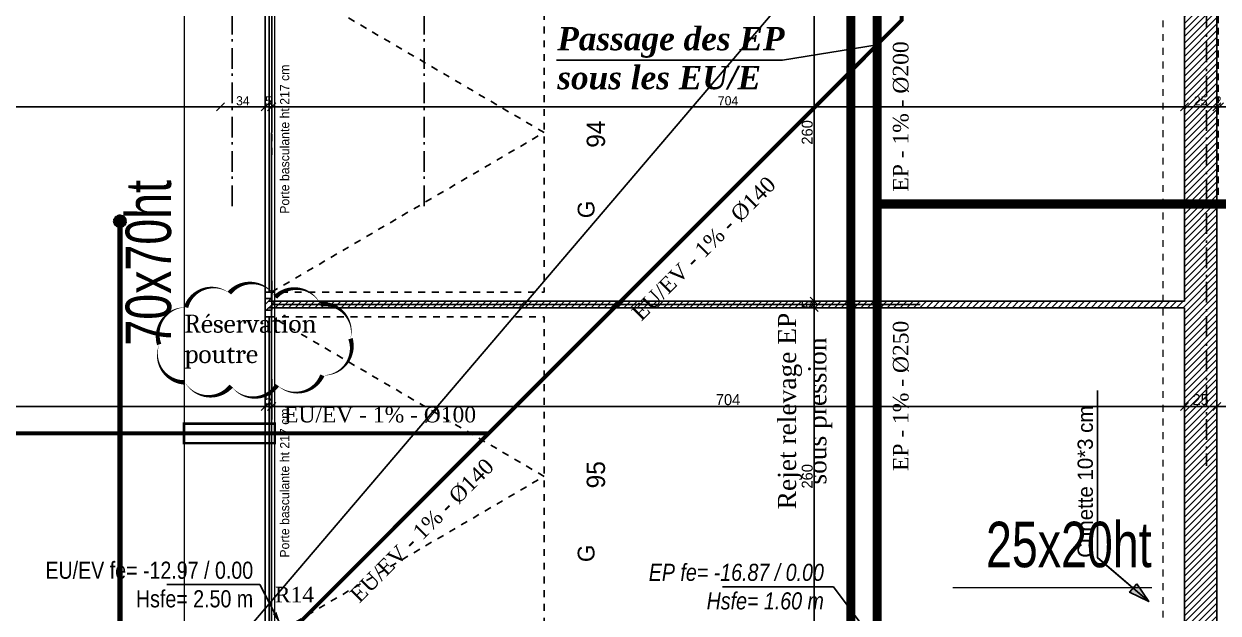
# Model space of a CAD drawing. Header units: centimetres. Extents: x 2452 to 16512, y -4226 to 6371.
# Drawn here: x 8891 to 9811, y 2972 to 3426 of the extents above; entities that cross this region are included whole.
import ezdxf

# ---------------------------------------------------------------- set-up
doc = ezdxf.new("R2010")
doc.units = ezdxf.units.CM
doc.header["$PDMODE"] = 67
for name, pattern in [('prlm_ef', [0.165, 0.1, -0.065]), ('prlm_ep', [2.5, 1.25, -0.25, 0.25, -0.25, 0.25, -0.25]), ('prlm_eu', [2, 1.25, -0.25, 0.25, -0.25]), ('Style de ligne -1', [0.41664, 0.20828, -0.20836]), ('Style de ligne -11', [0.347222, 0.20828, -0.138942]), ('Style de ligne -6', [1.04164, 0.625, -0.20828, 0.06943, -0.13893]), ('VW-01', [0.41656, 0.20828, -0.20828])]:
    doc.linetypes.add(name, pattern=pattern)
doc.layers.get('0').update_dxf_attribs({"color": 252, "lineweight": 18})
doc.layers.add('01_poutres', color=40, linetype='Continuous', lineweight=20)
doc.layers.add('01_texte_repere', color=252, linetype='Continuous', lineweight=20)
for name, color, linetype in [('01_texte', 252, 'Continuous'), ('B GÈnÈral_Hatch', 252, 'Continuous'), ('B Général', 252, 'Continuous'), ('C ANNOTATIONS-cotation', 252, 'Continuous'), ('C ANNOTATIONS-prestations', 252, 'Continuous'), ('C ANNOTATIONS-texte', 252, 'Continuous'), ('C ANNOTATIONS-texte_Hatch', 252, 'Continuous'), ('prlm-BA', 30, 'Continuous'), ('prlm-EAU-EF', 161, 'Continuous'), ('prlm-EAU-EP', 141, 'Continuous'), ('prlm-EAU-EUEV', 25, 'Continuous'), ('prlm-MOD', 64, 'Continuous')]:
    doc.layers.add(name, color=color, linetype=linetype)
doc.styles.add('CEDREP', font='GILC____.TTF')
doc.styles.add('Eurostile', font='Eurosti.TTF')
doc.styles.add('prlm-eau-ep', font='timesbi.ttf', dxfattribs={"height": 18})
doc.styles.add('prlm-eau-euev', font='pala.ttf', dxfattribs={"height": 18})
doc.styles.add('prlm-mod', font='cambriaz.ttf', dxfattribs={"height": 18})
doc.styles.get("Standard").update_dxf_attribs({"font": 'isocp.shx', "height": 15})
doc.dimstyles.new('100é', dxfattribs={"dimtxt": 8.470801, "dimasz": 6.232178, "dimexe": 10, "dimexo": 25, "dimgap": 1, "dimtad": 1, "dimdec": 1, "dimtxsty": 'Eurostile', "dimblk": 'VW_SLASH', "dimblk1": 'VW_SLASH', "dimblk2": 'VW_SLASH', "dimcen": 0, "dimdle": 10, "dimazin": 0, "dimtfac": 1, "dimtdec": 1, "dimtix": 1, "dimtmove": 0, "dimatfit": 0, "dimldrblk": 'VW_FILLEDARROW', "dimfxl": 50.8, "dimfxlon": 1, "dimfrac": 2, "dimtolj": 1, "dimarcsym": 0})
doc.dimstyles.new('ISO-25', dxfattribs={"dimtxt": 2.5, "dimasz": 2.5, "dimexe": 1.25, "dimexo": 0.625, "dimtad": 1, "dimtxsty": 'Standard', "dimcen": 2.5, "dimadec": 0, "dimazin": 0, "dimtfac": 1, "dimtmove": 0, "dimatfit": 3, "dimfxl": 1, "dimarcsym": 0})
pattern_1 = [(45, (0, 0), (2.4253472, -2.6458333), [])]

# ---------------------------------------------------------------- blocks, each defined once
blk = doc.blocks.new('Porte basculante ht200cm')
at = {"layer": 'B Général', "linetype": 'Style de ligne -1', "ltscale": 25.4}
for p, q in [((-123, -2.5), (0, -212.5)), ((0, -212.5), (123, -2.5))]:
    blk.add_line(p, q, dxfattribs=at)
at = {"layer": 'B Général', "linetype": 'Continuous', "flags": 128}
for points in [[(-128, 2.5), (128, 2.5), (128, -2.5), (-128, -2.5)], [(-123, 2.5), (123, 2.5), (123, -0.5), (-123, -0.5)]]:
    blk.add_lwpolyline(points, close=True, dxfattribs=at)
at = {"layer": 'B Général', "flags": 128}
for points in [[(-128, 2.5), (-123, 2.5), (-123, -2.5), (-128, -2.5)], [(123, 2.5), (128, 2.5), (128, -2.5), (123, -2.5)]]:
    blk.add_lwpolyline(points, close=True, dxfattribs=at)
at = {"layer": 'B Général', "linetype": 'Style de ligne -1', "ltscale": 25.4, "flags": 128}
blk.add_lwpolyline([(-123, -2.5), (123, -2.5), (123, -212.5), (-123, -212.5)], close=True, dxfattribs=at)
at = {"layer": 'B Général', "insert": (-66, -238.42), "char_height": 12.94, "attachment_point": 1, "line_spacing_factor": 0.894142, "style": 'Eurostile'}
blk.add_mtext('G', dxfattribs=at)
at = {"layer": 'C ANNOTATIONS-prestations', "insert": (-62.58, -8.98), "char_height": 7.059, "attachment_point": 1, "line_spacing_factor": 0.894142, "style": 'Eurostile'}
blk.add_mtext('Porte basculante ht 217 cm', dxfattribs=at)
blk = doc.blocks.new('Groupe-122-1')
at = {"layer": 'C ANNOTATIONS-texte_Hatch', "linetype": 'Continuous'}
blk.add_hatch(color=250, dxfattribs=at).paths.add_polyline_path([(9748.81, 2994.33), (9758, 2980.7), (9743.23, 2987.91)])
at = {"layer": 'C ANNOTATIONS-texte', "flags": 128}
blk.add_lwpolyline([(9758, 2980.7), (9718.45, 3014.51), (9718.45, 3143.2)], dxfattribs=at)
blk.add_lwpolyline([(9748.81, 2994.33), (9758, 2980.7), (9743.23, 2987.91)], close=True, dxfattribs=at)
at = {"layer": 'C ANNOTATIONS-texte', "insert": (9703.15, 3014.51), "char_height": 11.765, "attachment_point": 1, "rotation": 90, "line_spacing_factor": 0.894142, "style": 'Eurostile'}
blk.add_mtext('Cunette 10*3 cm', dxfattribs=at)
blk = doc.blocks.new('Groupe-112-1')
at = {"layer": 'B Général', "linetype": 'Style de ligne -11', "ltscale": 25.4}
blk.add_line((2145.67, -1173.93), (2145.67, 946.07), dxfattribs=at)
blk = doc.blocks.new('xi.ef')
at = {"layer": 'prlm-EAU-EF', "linetype": 'ByBlock', "lineweight": 5}
blk.add_hatch(color=0, dxfattribs=at).paths.add_polyline_path([(4.875, 0, 1), (-4.875, 0, 1)])
at = {"layer": 'prlm-EAU-EF', "color": 0, "linetype": 'ByBlock', "lineweight": 5}
blk.add_circle((0, 0), 4.875, dxfattribs=at)
blk = doc.blocks.new('A$C711F189D')
at = {"layer": '01_poutres', "color": 0}
for points in [[(-125.11, -767.2), (-125.11, -201)], [(-195.11, -235.15), (-195.11, -767.24)], [(551, -722.98), (397.46, -722.98)]]:
    blk.add_lwpolyline(points, dxfattribs=at)
at = {"layer": '01_texte', "color": 0}
blk.add_lwpolyline([(-311.58, -949.12), (581, 98.37)], dxfattribs=at)
at = {"layer": '01_texte_repere', "color": 0, "insert": (-204.63, -472.61), "char_height": 35, "width": 164.8035, "attachment_point": 8, "rotation": 90, "style": 'CEDREP'}
blk.add_mtext('70x70ht ', dxfattribs=at)
at = {"layer": '01_texte_repere', "color": 0, "insert": (486.93, -707.67), "char_height": 35, "width": 164.8035, "attachment_point": 8, "style": 'CEDREP'}
blk.add_mtext('25x20ht ', dxfattribs=at)
blk = doc.blocks.new('VW_SLASH')
at = {"linetype": 'ByBlock', "lineweight": -2}
blk.add_line((1.6, 0), (-1, 0), dxfattribs=at)
at = {"lineweight": 20, "flags": 128}
blk.add_lwpolyline([(0.5, 0.5), (-0.5, -0.5)], dxfattribs=at)
blk = doc.blocks.new('*D332')
at = {"layer": 'C ANNOTATIONS-cotation', "color": 0, "linetype": 'Continuous', "lineweight": -2, "transparency": 16777216}
blk.add_line((9500.02, 3218.48), (9500.02, 3466.02), dxfattribs=at)
at = {"layer": 'Defpoints', "color": 0, "linetype": 'Continuous', "transparency": 16777216}
for p in [(9500.02, 3472.25), (9512.65, 3472.25), (9581.93, 3212.25)]:
    blk.add_point(p, dxfattribs=at)
at = {"layer": 'C ANNOTATIONS-cotation', "color": 0, "linetype": 'Continuous', "lineweight": -2, "transparency": 16777216, "xscale": 6.232177734375, "yscale": 6.232177734375, "zscale": 6.232177734375}
for p, rotation in [((9500.02, 3472.25), 90), ((9500.02, 3212.25), 270)]:
    blk.add_blockref('VW_SLASH', p, dxfattribs=dict(at, rotation=rotation))
at = {"layer": 'C ANNOTATIONS-cotation', "color": 0, "linetype": 'Continuous', "lineweight": 5, "transparency": 16777216, "insert": (9494.78, 3342.25), "char_height": 8.471, "attachment_point": 5, "rotation": 90, "style": 'Eurostile'}
blk.add_mtext('\\A1;260', dxfattribs=at)
blk = doc.blocks.new('VW_FILLEDARROW')
at = {"linetype": 'Continuous'}
blk.add_hatch(color=250, dxfattribs=at).paths.add_polyline_path([(-1.6, 0.43), (0, 0), (-1.6, -0.43)])
at = {"flags": 128}
blk.add_lwpolyline([(-1.6, 0.43), (0, 0), (-1.6, -0.43)], close=True, dxfattribs=at)
blk = doc.blocks.new('*D333')
at = {"layer": 'C ANNOTATIONS-cotation', "color": 0, "linetype": 'Continuous', "lineweight": -2, "transparency": 16777216}
for p, q in [((9500.02, 3218.48), (9500.02, 3224.71)), ((9500.02, 3207.25), (9500.02, 3212.25)), ((9500.02, 3201.02), (9500.02, 3194.78))]:
    blk.add_line(p, q, dxfattribs=at)
at = {"layer": 'Defpoints', "color": 0, "linetype": 'Continuous', "transparency": 16777216}
for p in [(9500.02, 3212.25), (9581.93, 3212.25), (9581.93, 3207.25)]:
    blk.add_point(p, dxfattribs=at)
at = {"layer": 'C ANNOTATIONS-cotation', "color": 0, "linetype": 'Continuous', "lineweight": -2, "transparency": 16777216, "xscale": 6.232177734375, "yscale": 6.232177734375, "zscale": 6.232177734375}
for p, rotation in [((9500.02, 3212.25), 270), ((9500.02, 3207.25), 90)]:
    blk.add_blockref('VW_SLASH', p, dxfattribs=dict(at, rotation=rotation))
at = {"layer": 'C ANNOTATIONS-cotation', "color": 0, "linetype": 'Continuous', "lineweight": 5, "transparency": 16777216, "insert": (9494.78, 3209.75), "char_height": 8.471, "attachment_point": 5, "rotation": 90, "style": 'Eurostile'}
blk.add_mtext('\\A1;5', dxfattribs=at)
blk = doc.blocks.new('*D334')
at = {"layer": 'C ANNOTATIONS-cotation', "color": 0, "linetype": 'Continuous', "lineweight": -2, "transparency": 16777216}
blk.add_line((9500.02, 2953.48), (9500.02, 3201.02), dxfattribs=at)
at = {"layer": 'Defpoints', "color": 0, "linetype": 'Continuous', "transparency": 16777216}
for p in [(9500.02, 3207.25), (9581.93, 3207.25), (9556.02, 2947.25)]:
    blk.add_point(p, dxfattribs=at)
at = {"layer": 'C ANNOTATIONS-cotation', "color": 0, "linetype": 'Continuous', "lineweight": -2, "transparency": 16777216, "xscale": 6.232177734375, "yscale": 6.232177734375, "zscale": 6.232177734375}
for p, rotation in [((9500.02, 3207.25), 90), ((9500.02, 2947.25), 270)]:
    blk.add_blockref('VW_SLASH', p, dxfattribs=dict(at, rotation=rotation))
at = {"layer": 'C ANNOTATIONS-cotation', "color": 0, "linetype": 'Continuous', "lineweight": 5, "transparency": 16777216, "insert": (9494.78, 3077.25), "char_height": 8.471, "attachment_point": 5, "rotation": 90, "style": 'Eurostile'}
blk.add_mtext('\\A1;260', dxfattribs=at)
blk = doc.blocks.new('*D351')
at = {"layer": 'C ANNOTATIONS-cotation', "color": 0, "linetype": 'Continuous', "lineweight": -2, "transparency": 16777216}
for p, q in [((8451.5, 3131.06), (8451.5, 3141.06)), ((9076.92, 3131.06), (9076.92, 3141.06)), ((9070.69, 3131.06), (8457.73, 3131.06))]:
    blk.add_line(p, q, dxfattribs=at)
at = {"layer": 'Defpoints', "color": 0, "linetype": 'Continuous', "transparency": 16777216}
for p in [(8451.5, 3131.06), (8451.5, 3120.06), (9076.92, 3120.06)]:
    blk.add_point(p, dxfattribs=at)
at = {"layer": 'C ANNOTATIONS-cotation', "color": 0, "linetype": 'Continuous', "lineweight": -2, "transparency": 16777216, "xscale": 6.232177734375, "yscale": 6.232177734375, "zscale": 6.232177734375, "rotation": 180}
blk.add_blockref('VW_SLASH', (8451.5, 3131.06), dxfattribs=at)
at = {"layer": 'C ANNOTATIONS-cotation', "color": 0, "linetype": 'Continuous', "lineweight": -2, "transparency": 16777216, "xscale": 6.232177734375, "yscale": 6.232177734375, "zscale": 6.232177734375}
blk.add_blockref('VW_SLASH', (9076.92, 3131.06), dxfattribs=at)
at = {"layer": 'C ANNOTATIONS-cotation', "color": 0, "linetype": 'Continuous', "lineweight": 5, "transparency": 16777216, "insert": (8764.21, 3136.29), "char_height": 8.471, "attachment_point": 5, "style": 'Eurostile'}
blk.add_mtext('\\A1;625', dxfattribs=at)
blk = doc.blocks.new('*D352')
at = {"layer": 'C ANNOTATIONS-cotation', "color": 0, "linetype": 'Continuous', "lineweight": -2, "transparency": 16777216}
for p, q in [((9081.93, 3152.06), (9081.93, 3121.06)), ((9076.92, 3131.06), (9076.92, 3141.06)), ((9070.69, 3131.06), (9064.46, 3131.06)), ((9081.93, 3131.06), (9076.92, 3131.06)), ((9088.16, 3131.06), (9094.39, 3131.06))]:
    blk.add_line(p, q, dxfattribs=at)
at = {"layer": 'Defpoints', "color": 0, "linetype": 'Continuous', "transparency": 16777216}
for p in [(9081.93, 3177.06), (9076.92, 3131.06), (9076.92, 3120.06)]:
    blk.add_point(p, dxfattribs=at)
at = {"layer": 'C ANNOTATIONS-cotation', "color": 0, "linetype": 'Continuous', "lineweight": -2, "transparency": 16777216, "xscale": 6.232177734375, "yscale": 6.232177734375, "zscale": 6.232177734375}
blk.add_blockref('VW_SLASH', (9076.92, 3131.06), dxfattribs=at)
at = {"layer": 'C ANNOTATIONS-cotation', "color": 0, "linetype": 'Continuous', "lineweight": -2, "transparency": 16777216, "xscale": 6.232177734375, "yscale": 6.232177734375, "zscale": 6.232177734375, "rotation": 180}
blk.add_blockref('VW_SLASH', (9081.93, 3131.06), dxfattribs=at)
at = {"layer": 'C ANNOTATIONS-cotation', "color": 0, "linetype": 'Continuous', "lineweight": 5, "transparency": 16777216, "insert": (9079.42, 3136.29), "char_height": 8.471, "attachment_point": 5, "style": 'Eurostile'}
blk.add_mtext('\\A1;5', dxfattribs=at)
blk = doc.blocks.new('*D353')
at = {"layer": 'C ANNOTATIONS-cotation', "color": 0, "linetype": 'Continuous', "lineweight": -2, "transparency": 16777216}
for p, q in [((9081.93, 3152.06), (9081.93, 3121.06)), ((9785.5, 3080.26), (9785.5, 3141.06)), ((9779.27, 3131.06), (9088.16, 3131.06))]:
    blk.add_line(p, q, dxfattribs=at)
at = {"layer": 'Defpoints', "color": 0, "linetype": 'Continuous', "transparency": 16777216}
for p in [(9081.93, 3177.06), (9081.93, 3131.06), (9785.5, 2983.06)]:
    blk.add_point(p, dxfattribs=at)
at = {"layer": 'C ANNOTATIONS-cotation', "color": 0, "linetype": 'Continuous', "lineweight": -2, "transparency": 16777216, "xscale": 6.232177734375, "yscale": 6.232177734375, "zscale": 6.232177734375, "rotation": 180}
blk.add_blockref('VW_SLASH', (9081.93, 3131.06), dxfattribs=at)
at = {"layer": 'C ANNOTATIONS-cotation', "color": 0, "linetype": 'Continuous', "lineweight": -2, "transparency": 16777216, "xscale": 6.232177734375, "yscale": 6.232177734375, "zscale": 6.232177734375}
blk.add_blockref('VW_SLASH', (9785.5, 3131.06), dxfattribs=at)
at = {"layer": 'C ANNOTATIONS-cotation', "color": 0, "linetype": 'Continuous', "lineweight": 5, "transparency": 16777216, "insert": (9433.71, 3136.29), "char_height": 8.471, "attachment_point": 5, "style": 'Eurostile'}
blk.add_mtext('\\A1;704', dxfattribs=at)
blk = doc.blocks.new('*D354')
at = {"layer": 'C ANNOTATIONS-cotation', "color": 0, "linetype": 'Continuous', "lineweight": -2, "transparency": 16777216}
for p, q in [((9785.5, 3080.26), (9785.5, 3141.06)), ((9810.5, 3080.26), (9810.5, 3141.06)), ((9804.27, 3131.06), (9791.73, 3131.06))]:
    blk.add_line(p, q, dxfattribs=at)
at = {"layer": 'Defpoints', "color": 0, "linetype": 'Continuous', "transparency": 16777216}
for p in [(9785.5, 3131.06), (9785.5, 2983.06), (9810.5, 2986.63)]:
    blk.add_point(p, dxfattribs=at)
at = {"layer": 'C ANNOTATIONS-cotation', "color": 0, "linetype": 'Continuous', "lineweight": -2, "transparency": 16777216, "xscale": 6.232177734375, "yscale": 6.232177734375, "zscale": 6.232177734375, "rotation": 180}
blk.add_blockref('VW_SLASH', (9785.5, 3131.06), dxfattribs=at)
at = {"layer": 'C ANNOTATIONS-cotation', "color": 0, "linetype": 'Continuous', "lineweight": -2, "transparency": 16777216, "xscale": 6.232177734375, "yscale": 6.232177734375, "zscale": 6.232177734375}
blk.add_blockref('VW_SLASH', (9810.5, 3131.06), dxfattribs=at)
at = {"layer": 'C ANNOTATIONS-cotation', "color": 0, "linetype": 'Continuous', "lineweight": 5, "transparency": 16777216, "insert": (9798, 3136.29), "char_height": 8.471, "attachment_point": 5, "style": 'Eurostile'}
blk.add_mtext('\\A1;25', dxfattribs=at)
blk = doc.blocks.new('*D363')
at = {"layer": 'C ANNOTATIONS-cotation', "color": 0, "linetype": 'Continuous', "lineweight": -2, "transparency": 16777216}
blk.add_line((9036.27, 3362.06), (8457.73, 3362.06), dxfattribs=at)
at = {"layer": 'Defpoints', "color": 0, "linetype": 'Continuous', "transparency": 16777216}
for p in [(8451.5, 3362.06), (8451.5, 3337.63), (9042.5, 3327.56)]:
    blk.add_point(p, dxfattribs=at)
at = {"layer": 'C ANNOTATIONS-cotation', "color": 0, "linetype": 'Continuous', "lineweight": -2, "transparency": 16777216, "xscale": 6.232177734375, "yscale": 6.232177734375, "zscale": 6.232177734375, "rotation": 180}
blk.add_blockref('VW_SLASH', (8451.5, 3362.06), dxfattribs=at)
at = {"layer": 'C ANNOTATIONS-cotation', "color": 0, "linetype": 'Continuous', "lineweight": -2, "transparency": 16777216, "xscale": 6.232177734375, "yscale": 6.232177734375, "zscale": 6.232177734375}
blk.add_blockref('VW_SLASH', (9042.5, 3362.06), dxfattribs=at)
at = {"layer": 'C ANNOTATIONS-cotation', "color": 0, "linetype": 'Continuous', "lineweight": 5, "transparency": 16777216, "insert": (8747, 3366.59), "char_height": 7.059, "attachment_point": 5, "style": 'Eurostile'}
blk.add_mtext('\\A1;591', dxfattribs=at)
blk = doc.blocks.new('*D364')
at = {"layer": 'C ANNOTATIONS-cotation', "color": 0, "linetype": 'Continuous', "lineweight": -2, "transparency": 16777216}
blk.add_line((9070.7, 3362.06), (9048.73, 3362.06), dxfattribs=at)
at = {"layer": 'Defpoints', "color": 0, "linetype": 'Continuous', "transparency": 16777216}
for p in [(9042.5, 3362.06), (9042.5, 3327.56), (9076.93, 3327.56)]:
    blk.add_point(p, dxfattribs=at)
at = {"layer": 'C ANNOTATIONS-cotation', "color": 0, "linetype": 'Continuous', "lineweight": -2, "transparency": 16777216, "xscale": 6.232177734375, "yscale": 6.232177734375, "zscale": 6.232177734375, "rotation": 180}
blk.add_blockref('VW_SLASH', (9042.5, 3362.06), dxfattribs=at)
at = {"layer": 'C ANNOTATIONS-cotation', "color": 0, "linetype": 'Continuous', "lineweight": -2, "transparency": 16777216, "xscale": 6.232177734375, "yscale": 6.232177734375, "zscale": 6.232177734375}
blk.add_blockref('VW_SLASH', (9076.93, 3362.06), dxfattribs=at)
at = {"layer": 'C ANNOTATIONS-cotation', "color": 0, "linetype": 'Continuous', "lineweight": 5, "transparency": 16777216, "insert": (9059.72, 3366.59), "char_height": 7.059, "attachment_point": 5, "style": 'Eurostile'}
blk.add_mtext('\\A1;34', dxfattribs=at)
blk = doc.blocks.new('*D365')
at = {"layer": 'C ANNOTATIONS-cotation', "color": 0, "linetype": 'Continuous', "lineweight": -2, "transparency": 16777216}
for p, q in [((9070.7, 3362.06), (9064.47, 3362.06)), ((9081.93, 3362.06), (9076.93, 3362.06)), ((9088.16, 3362.06), (9094.39, 3362.06))]:
    blk.add_line(p, q, dxfattribs=at)
at = {"layer": 'Defpoints', "color": 0, "linetype": 'Continuous', "transparency": 16777216}
for p in [(9076.93, 3362.06), (9076.93, 3327.56), (9081.93, 3324.67)]:
    blk.add_point(p, dxfattribs=at)
at = {"layer": 'C ANNOTATIONS-cotation', "color": 0, "linetype": 'Continuous', "lineweight": -2, "transparency": 16777216, "xscale": 6.232177734375, "yscale": 6.232177734375, "zscale": 6.232177734375}
blk.add_blockref('VW_SLASH', (9076.93, 3362.06), dxfattribs=at)
at = {"layer": 'C ANNOTATIONS-cotation', "color": 0, "linetype": 'Continuous', "lineweight": -2, "transparency": 16777216, "xscale": 6.232177734375, "yscale": 6.232177734375, "zscale": 6.232177734375, "rotation": 180}
blk.add_blockref('VW_SLASH', (9081.93, 3362.06), dxfattribs=at)
at = {"layer": 'C ANNOTATIONS-cotation', "color": 0, "linetype": 'Continuous', "lineweight": 5, "transparency": 16777216, "insert": (9079.43, 3366.59), "char_height": 7.059, "attachment_point": 5, "style": 'Eurostile'}
blk.add_mtext('\\A1;5', dxfattribs=at)
blk = doc.blocks.new('*D366')
at = {"layer": 'C ANNOTATIONS-cotation', "color": 0, "linetype": 'Continuous', "lineweight": -2, "transparency": 16777216}
blk.add_line((9779.27, 3362.06), (9088.16, 3362.06), dxfattribs=at)
at = {"layer": 'Defpoints', "color": 0, "linetype": 'Continuous', "transparency": 16777216}
for p in [(9081.93, 3362.06), (9785.5, 3338.06), (9081.93, 3324.67)]:
    blk.add_point(p, dxfattribs=at)
at = {"layer": 'C ANNOTATIONS-cotation', "color": 0, "linetype": 'Continuous', "lineweight": -2, "transparency": 16777216, "xscale": 6.232177734375, "yscale": 6.232177734375, "zscale": 6.232177734375, "rotation": 180}
blk.add_blockref('VW_SLASH', (9081.93, 3362.06), dxfattribs=at)
at = {"layer": 'C ANNOTATIONS-cotation', "color": 0, "linetype": 'Continuous', "lineweight": -2, "transparency": 16777216, "xscale": 6.232177734375, "yscale": 6.232177734375, "zscale": 6.232177734375}
blk.add_blockref('VW_SLASH', (9785.5, 3362.06), dxfattribs=at)
at = {"layer": 'C ANNOTATIONS-cotation', "color": 0, "linetype": 'Continuous', "lineweight": 5, "transparency": 16777216, "insert": (9433.72, 3366.59), "char_height": 7.059, "attachment_point": 5, "style": 'Eurostile'}
blk.add_mtext('\\A1;704', dxfattribs=at)
blk = doc.blocks.new('*D367')
at = {"layer": 'C ANNOTATIONS-cotation', "color": 0, "linetype": 'Continuous', "lineweight": -2, "transparency": 16777216}
blk.add_line((9804.27, 3362.06), (9791.73, 3362.06), dxfattribs=at)
at = {"layer": 'Defpoints', "color": 0, "linetype": 'Continuous', "transparency": 16777216}
for p in [(9785.5, 3362.06), (9810.5, 3354.46), (9785.5, 3338.06)]:
    blk.add_point(p, dxfattribs=at)
at = {"layer": 'C ANNOTATIONS-cotation', "color": 0, "linetype": 'Continuous', "lineweight": -2, "transparency": 16777216, "xscale": 6.232177734375, "yscale": 6.232177734375, "zscale": 6.232177734375, "rotation": 180}
blk.add_blockref('VW_SLASH', (9785.5, 3362.06), dxfattribs=at)
at = {"layer": 'C ANNOTATIONS-cotation', "color": 0, "linetype": 'Continuous', "lineweight": -2, "transparency": 16777216, "xscale": 6.232177734375, "yscale": 6.232177734375, "zscale": 6.232177734375}
blk.add_blockref('VW_SLASH', (9810.5, 3362.06), dxfattribs=at)
at = {"layer": 'C ANNOTATIONS-cotation', "color": 0, "linetype": 'Continuous', "lineweight": 5, "transparency": 16777216, "insert": (9798, 3366.59), "char_height": 7.059, "attachment_point": 5, "style": 'Eurostile'}
blk.add_mtext('\\A1;25', dxfattribs=at)
blk = doc.blocks.new('*D368')
at = {"layer": 'C ANNOTATIONS-cotation', "color": 0, "linetype": 'Continuous', "lineweight": -2, "transparency": 16777216}
for p, q in [((9804.27, 3362.06), (9798.04, 3362.06)), ((9812.5, 3362.06), (9810.5, 3362.06)), ((9818.73, 3362.06), (9824.97, 3362.06))]:
    blk.add_line(p, q, dxfattribs=at)
at = {"layer": 'Defpoints', "color": 0, "linetype": 'Continuous', "transparency": 16777216}
for p in [(9812.5, 3374.49), (9810.5, 3362.06), (9810.5, 3354.46)]:
    blk.add_point(p, dxfattribs=at)
at = {"layer": 'C ANNOTATIONS-cotation', "color": 0, "linetype": 'Continuous', "lineweight": -2, "transparency": 16777216, "xscale": 6.232177734375, "yscale": 6.232177734375, "zscale": 6.232177734375, "rotation": 180}
blk.add_blockref('VW_SLASH', (9812.5, 3362.06), dxfattribs=at)
at = {"layer": 'C ANNOTATIONS-cotation', "color": 0, "linetype": 'Continuous', "lineweight": -2, "transparency": 16777216, "xscale": 6.232177734375, "yscale": 6.232177734375, "zscale": 6.232177734375}
blk.add_blockref('VW_SLASH', (9810.5, 3362.06), dxfattribs=at)
at = {"layer": 'C ANNOTATIONS-cotation', "color": 0, "linetype": 'Continuous', "lineweight": 5, "transparency": 16777216, "insert": (9811.5, 3366.59), "char_height": 7.059, "attachment_point": 5, "style": 'Eurostile'}
blk.add_mtext('\\A1;2', dxfattribs=at)
blk = doc.blocks.new('*D369')
at = {"layer": 'C ANNOTATIONS-cotation', "color": 0, "linetype": 'Continuous', "lineweight": -2, "transparency": 16777216}
blk.add_line((9826.27, 3362.06), (9818.73, 3362.06), dxfattribs=at)
at = {"layer": 'Defpoints', "color": 0, "linetype": 'Continuous', "transparency": 16777216}
for p in [(9812.5, 3374.49), (9812.5, 3362.06), (9832.5, 3352.49)]:
    blk.add_point(p, dxfattribs=at)
at = {"layer": 'C ANNOTATIONS-cotation', "color": 0, "linetype": 'Continuous', "lineweight": -2, "transparency": 16777216, "xscale": 6.232177734375, "yscale": 6.232177734375, "zscale": 6.232177734375, "rotation": 180}
blk.add_blockref('VW_SLASH', (9812.5, 3362.06), dxfattribs=at)
at = {"layer": 'C ANNOTATIONS-cotation', "color": 0, "linetype": 'Continuous', "lineweight": -2, "transparency": 16777216, "xscale": 6.232177734375, "yscale": 6.232177734375, "zscale": 6.232177734375}
blk.add_blockref('VW_SLASH', (9832.5, 3362.06), dxfattribs=at)
at = {"layer": 'C ANNOTATIONS-cotation', "color": 0, "linetype": 'Continuous', "lineweight": 5, "transparency": 16777216, "insert": (9822.5, 3366.59), "char_height": 7.059, "attachment_point": 5, "style": 'Eurostile'}
blk.add_mtext('\\A1;20', dxfattribs=at)

msp = doc.modelspace()

# ---------------------------------------------------------------- hatches: boundary and pattern name
at = {"layer": 'B GÈnÈral_Hatch', "linetype": 'Continuous'}
h = msp.add_hatch(dxfattribs=at)
h.set_pattern_fill('50_BETON', color=256, style=0, pattern_type=2)
h.set_pattern_definition(pattern_1)
h.paths.add_polyline_path([(9785.48, 2349.49), (9810.48, 2324.49), (9810.48, 3472.19), (9785.48, 3472.19)])
h = msp.add_hatch(dxfattribs=at)
h.set_pattern_fill('50_BETON', color=256, style=0, pattern_type=2)
h.set_pattern_definition(pattern_1)
h.paths.add_polyline_path([(9076.91, 3205.19), (9081.91, 3205.19), (9081.91, 3214.19), (9076.91, 3214.19)])
h = msp.add_hatch(dxfattribs=at)
h.set_pattern_fill('50_BETON', color=256, style=0, pattern_type=2)
h.set_pattern_definition(pattern_1)
h.paths.add_polyline_path([(9079.41, 3207.19), (9785.48, 3207.19), (9785.48, 3212.19), (9079.41, 3212.19)])

# ---------------------------------------------------------------- linework, layer by layer
at = {"layer": 'B Général', "linetype": 'Style de ligne -6', "ltscale": 25.4}
for p, q in [((9051.48, 3285.39), (9051.48, 5820.39)), ((9199.48, 3285.39), (9199.48, 5820.39))]:
    msp.add_line(p, q, dxfattribs=at)
at = {"layer": 'B Général', "linetype": 'VW-01', "lineweight": 18, "ltscale": 25.4}
msp.add_line((9769, 2947.19), (9769, 3472.19), dxfattribs=at)
at = {"layer": 'B Général', "linetype": 'Continuous', "lineweight": 18}
for p, q in [((9785.48, 3472.19), (9785.48, 3212.19)), ((9810.48, 3472.19), (9810.48, 2324.49)), ((9076.91, 3205.19), (9076.91, 3214.19)), ((9081.91, 3205.19), (9081.91, 3214.19)), ((9785.48, 3212.19), (9079.41, 3212.19)), ((9785.48, 3207.19), (9079.41, 3207.19)), ((9785.48, 3207.19), (9785.48, 2947.19))]:
    msp.add_line(p, q, dxfattribs=at)
at = {"layer": 'B Général', "linetype": 'Continuous'}
for p, q in [((9785.48, 3472.19), (9785.48, 3212.19)), ((9810.48, 3472.19), (9810.48, 2324.49)), ((9081.91, 3227.9), (9081.91, 3214.19)), ((9081.91, 3205.19), (9081.91, 3227.9)), ((9081.91, 3214.19), (9076.91, 3214.19)), ((9076.91, 3205.19), (9076.91, 3214.19)), ((9081.91, 3205.19), (9076.91, 3205.19)), ((9785.48, 3212.19), (9079.41, 3212.19)), ((9785.48, 3207.19), (9079.41, 3207.19)), ((9581.91, 3209.69), (9081.91, 3209.69)), ((9785.48, 3207.19), (9785.48, 2947.19))]:
    msp.add_line(p, q, dxfattribs=at)
at = {"layer": 'B Général', "linetype": 'Style de ligne -6', "ltscale": 25.4, "flags": 128}
msp.add_lwpolyline([(9745.56, 5820.39), (9745.56, 5736.89), (9802.48, 5687.89), (9802.48, 3085.39)], dxfattribs=at)
at = {"layer": 'prlm-EAU-EF', "linetype": 'prlm_ef', "ltscale": 100, "const_width": 4, "flags": 128}
msp.add_lwpolyline([(8964.96, 3273.8), (8964.96, 2315.51)], dxfattribs=at)
at = {"layer": 'prlm-EAU-EP', "linetype": 'prlm_ep', "ltscale": 20, "const_width": 7, "flags": 128}
msp.add_lwpolyline([(9528.34, 2927.19), (9528.34, 3992.46), (9766.18, 4230.31), (10753.97, 4230.31), (11425.78, 4902.12), (11425.78, 5186.78), (11557.28, 5186.78)], dxfattribs=at)
at = {"layer": 'prlm-EAU-EP', "linetype": 'prlm_ep', "ltscale": 20, "flags": 128}
for points in [[(11377.2, 5180.18, 7, 7, 0), (11125.65, 4928.64, 7, 7, 0), (10658.88, 4928.64, 7, 7, 0), (10658.88, 4562.13, 7, 7, 0), (10731.02, 4562.13, 7, 7, 0), (10731.02, 4364.27, 7, 7, 0), (9943.87, 4364.27, 7, 7, 0), (9548.63, 3969.02, 7, 7, 0), (9548.63, 3287.13, 0, 0, 0)], [(10862.38, 2134.26, 7, 7, 0), (10862.38, 3287.13, 7, 7, 0), (9548.63, 3287.13, 7, 7, 0), (9548.63, 2927.19, 0, 0, 0)]]:
    msp.add_lwpolyline(points, format="xyseb", dxfattribs=at)
at = {"layer": 'prlm-EAU-EP'}
msp.add_lwpolyline([(9301.42, 3398.03), (9475.8, 3398.03), (9548.63, 3409.78)], dxfattribs=at)
at = {"layer": 'prlm-EAU-EUEV', "linetype": 'prlm_eu', "ltscale": 50, "const_width": 3, "flags": 128}
for points in [[(9098.05, 2959.2), (9567.51, 3428.67), (9567.51, 3948.48), (9966.91, 4347.88), (10747.51, 4347.88), (10747.51, 4576.91), (10731.02, 4576.91), (10731.02, 4792.61)], [(8821.26, 3110.3), (9249.15, 3110.3)]]:
    msp.add_lwpolyline(points, dxfattribs=at)
at = {"layer": 'prlm-MOD'}
msp.add_lwpolyline([(9049.3, 3218.46, 0, 3.5, 0.520567), (9015.88, 3207.44, 0, 3.5, 0.520567), (9015.88, 3207.44, 0, 3.5, 0.520567), (8995.21, 3178.86, 0, 3.5, 0.520567), (8995.21, 3178.86, 0, 3.5, 0.520567), (9015.19, 3149.59, 0, 3.5, 0.520567), (9015.19, 3149.59, 0, 3.5, 0.520567), (9050.68, 3146.84, 0, 3.5, 0.520567), (9050.68, 3146.84, 0, 3.5, 0.520567), (9086.16, 3147.52, 0, 3.5, 0.520567), (9086.16, 3147.52, 0, 3.5, 0.520567), (9120.96, 3155.1, 0, 3.5, 0.520567), (9120.96, 3155.1, 0, 3.5, 0.520567), (9142.67, 3183.34, 0, 3.5, 0.520567), (9142.67, 3183.34, 0, 3.5, 0.520567), (9119.58, 3209.85, 0, 3.5, 0.520567), (9119.58, 3209.85, 0, 3.5, 0.520567), (9084.79, 3215.36, 0, 3.5, 0.520567), (9084.79, 3215.36, 0, 3.5, 0.520567)], format="xyseb", close=True, dxfattribs=at)
at = {"layer": 'prlm-MOD', "const_width": 2}
msp.add_lwpolyline([(9084.37, 3117.8), (9084.37, 3102.8), (9014.37, 3102.8), (9014.37, 3117.8), (9084.37, 3117.8)], dxfattribs=at)

# ---------------------------------------------------------------- block references
at = {"layer": 'B Général'}
msp.add_blockref('Groupe-112-1', (7665.81, 4459.32), dxfattribs=at)
at = {"layer": 'B Général', "rotation": 89.99798139353518}
for p in [(9079.41, 3342.19), (9079.4, 3077.19)]:
    msp.add_blockref('Porte basculante ht200cm', p, dxfattribs=at)
at = {"layer": 'C ANNOTATIONS-texte'}
msp.add_blockref('Groupe-122-1', (0, 0), dxfattribs=at)
at = {"layer": 'C ANNOTATIONS-texte', "color": 7}
msp.add_blockref('Groupe-122-1', (0.02, 0.06), dxfattribs=at)
at = {"layer": 'prlm-BA'}
msp.add_blockref('A$C711F189D', (9209.48, 3714.39), dxfattribs=at)
at = {"layer": 'prlm-EAU-EF', "linetype": 'prlm_ef', "ltscale": 100, "rotation": 44.99999999999805}
msp.add_blockref('xi.ef', (8964.96, 3273.8), dxfattribs=at)

# ---------------------------------------------------------------- texts
at = {"layer": 'B Général', "char_height": 14.118, "attachment_point": 5, "rotation": 90, "line_spacing_factor": 0.894142, "style": 'Eurostile'}
for s, insert in [('94', (9331.91, 3340.94)), ('95', (9331.91, 3078.44))]:
    msp.add_mtext(s, dxfattribs=dict(at, insert=insert))
at = {"layer": 'prlm-EAU-EP', "insert": (9302.06, 3423.54), "char_height": 18, "attachment_point": 1, "style": 'prlm-eau-ep'}
msp.add_mtext_dynamic_manual_height_columns('Passage des EP sous les EU/E', width=212.3953, gutter_width=90, heights=[0], dxfattribs=at)
at = {"layer": 'prlm-EAU-EP', "char_height": 12, "width": 151.0859, "attachment_point": 1, "rotation": 90, "style": 'prlm-eau-euev'}
for s, insert in [('EP - 1% - %%C200', (9560.79, 3296.67)), ('EP - 1% - %%C250', (9560.79, 3081.35))]:
    msp.add_mtext(s, dxfattribs=dict(at, insert=insert))
at = {"layer": 'prlm-EAU-EP', "color": 1, "linetype": 'prlm_ep', "ltscale": 20, "insert": (9493.1, 3127.58), "char_height": 14, "width": 164.785, "attachment_point": 5, "rotation": 90, "style": 'prlm-eau-euev'}
msp.add_mtext('Rejet relevage EP sous pression', dxfattribs=at)
at = {"layer": 'prlm-EAU-EP', "insert": (9507.57, 2992.18), "char_height": 13.2, "width": 163.581, "attachment_point": 6, "style": 'prlm-eau-ep'}
msp.add_mtext('\\pxt15000;{\\fArial Narrow|b0|i1|c0|p34;EP fe= -16.87 / 0.00 Hsfe= 1.60 m}', dxfattribs=at)
at = {"layer": 'prlm-EAU-EUEV', "char_height": 12, "width": 190.7565, "attachment_point": 1, "rotation": 45, "style": 'prlm-eau-euev'}
for insert in [(9358.36, 3204.82), (9141.09, 2987.55)]:
    msp.add_mtext('EU/EV - 1% - %%C140', dxfattribs=dict(at, insert=insert))
at = {"layer": 'prlm-EAU-EUEV', "style": 'prlm-eau-euev'}
for s, insert, char_height, width, attachment_point in [('EU/EV - 1% - %%C100', (9091.48, 3130.8), 12, 190.7565, 1), ('\\pxt15000;{\\fArial Narrow|b0|i0|c0|p34;EU/EV fe= -12.97 / 0.00 Hsfe= 2.50 m}', (9067.64, 2993.78), 13.2, 176.441, 6), ('R14', (9084.37, 2992.1), 12, 190.7565, 1)]:
    msp.add_mtext(s, dxfattribs=dict(at, insert=insert, char_height=char_height, width=width, attachment_point=attachment_point))
at = {"layer": 'prlm-MOD', "insert": (9014.52, 3201.85), "char_height": 14, "width": 1.3263, "attachment_point": 1, "rotation": 360, "style": 'prlm-mod'}
msp.add_mtext('Réservation\\Ppoutre', dxfattribs=at)

# ---------------------------------------------------------------- dimensions: what is measured, and where the dimension line sits
at = {"layer": 'C ANNOTATIONS-cotation', "color": 7, "linetype": 'Continuous', "lineweight": 5}
for base, p1, p2, picture, middle in [((9500.02, 3472.25), (9581.93, 3212.25), (9512.65, 3472.25), '*D332', (9494.78, 3342.25)), ((9500.02, 3212.25), (9581.93, 3207.25), (9581.93, 3212.25), '*D333', (9494.78, 3209.75)), ((9500.02, 3207.25), (9556.02, 2947.25), (9581.93, 3207.25), '*D334', (9494.78, 3077.25))]:
    dim = msp.add_linear_dim(base=base, p1=p1, p2=p2, angle=270, dimstyle='100é', override={"dimtxt": 8.470801, "dimdec": 0, "dimpost": '<>', "dimtxsty": 'Eurostile', "dimse1": 1, "dimse2": 1, "dimtmove": 2}, dxfattribs=at)
    dim.commit()
    dim.dimension.update_dxf_attribs({"geometry": picture, "text_midpoint": middle})
for base, p1, p2, override, picture, middle in [((8451.5, 3362.06), (9042.5, 3327.56), (8451.5, 3337.63), {"dimtxt": 7.059001, "dimdec": 0, "dimpost": '<>', "dimtxsty": 'Eurostile', "dimse1": 1, "dimse2": 1, "dimtmove": 2}, '*D363', (8747, 3366.59)), ((9042.5, 3362.06), (9076.93, 3327.56), (9042.5, 3327.56), {"dimtxt": 7.059001, "dimdec": 0, "dimpost": '<>', "dimtxsty": 'Eurostile', "dimse1": 1, "dimse2": 1, "dimtmove": 2}, '*D364', (9059.72, 3366.59)), ((9076.93, 3362.06), (9081.93, 3324.67), (9076.93, 3327.56), {"dimtxt": 7.059001, "dimdec": 0, "dimpost": '<>', "dimtxsty": 'Eurostile', "dimse1": 1, "dimse2": 1, "dimtmove": 2}, '*D365', (9079.43, 3366.59)), ((9081.93, 3362.06), (9785.5, 3338.06), (9081.93, 3324.67), {"dimtxt": 7.059001, "dimdec": 0, "dimpost": '<>', "dimtxsty": 'Eurostile', "dimse1": 1, "dimse2": 1, "dimtmove": 2}, '*D366', (9433.72, 3366.59)), ((9785.5, 3362.06), (9810.5, 3354.46), (9785.5, 3338.06), {"dimtxt": 7.059001, "dimdec": 0, "dimpost": '<>', "dimtxsty": 'Eurostile', "dimse1": 1, "dimse2": 1, "dimtmove": 2}, '*D367', (9798, 3366.59)), ((9810.5, 3362.06), (9812.5, 3374.49), (9810.5, 3354.46), {"dimtxt": 7.059001, "dimdec": 0, "dimpost": '<>', "dimtxsty": 'Eurostile', "dimse1": 1, "dimse2": 1, "dimtmove": 2}, '*D368', (9811.5, 3366.59)), ((9812.5, 3362.06), (9832.5, 3352.49), (9812.5, 3374.49), {"dimtxt": 7.059001, "dimdec": 0, "dimpost": '<>', "dimtxsty": 'Eurostile', "dimse1": 1, "dimse2": 1, "dimtmove": 2}, '*D369', (9822.5, 3366.59)), ((9076.92, 3131.06), (9081.93, 3177.06), (9076.92, 3120.06), {"dimtxt": 8.470801, "dimdec": 0, "dimpost": '<>', "dimtxsty": 'Eurostile', "dimtmove": 2}, '*D352', (9079.42, 3136.29)), ((9081.93, 3131.06), (9785.5, 2983.06), (9081.93, 3177.06), {"dimtxt": 8.470801, "dimdec": 0, "dimpost": '<>', "dimtxsty": 'Eurostile', "dimtmove": 2}, '*D353', (9433.71, 3136.29)), ((8451.5, 3131.06), (9076.92, 3120.06), (8451.5, 3120.06), {"dimtxt": 8.470801, "dimdec": 0, "dimpost": '<>', "dimtxsty": 'Eurostile', "dimtmove": 2}, '*D351', (8764.21, 3136.29)), ((9785.5, 3131.06), (9810.5, 2986.63), (9785.5, 2983.06), {"dimtxt": 8.470801, "dimdec": 0, "dimpost": '<>', "dimtxsty": 'Eurostile', "dimtmove": 2}, '*D354', (9798, 3136.29))]:
    dim = msp.add_linear_dim(base=base, p1=p1, p2=p2, dimstyle='100é', override=override, dxfattribs=at)
    dim.commit()
    dim.dimension.update_dxf_attribs({"geometry": picture, "text_midpoint": middle})

# ---------------------------------------------------------------- leaders
at = {"layer": 'prlm-EAU-EP'}
msp.add_leader([(9548.63, 2947.19), (9515.11, 2992.18), (9429.31, 2992.18)], dimstyle='ISO-25', override={"dimasz": 10, "dimtad": 0}, dxfattribs=at)
at = {"layer": 'prlm-EAU-EUEV'}
msp.add_leader([(9088.83, 2963.06), (9072.9, 2993.78), (9001.16, 2993.78)], dimstyle='ISO-25', override={"dimasz": 10, "dimgap": 0.625, "dimtad": 0}, dxfattribs=at)

doc.saveas('drawing.dxf')
